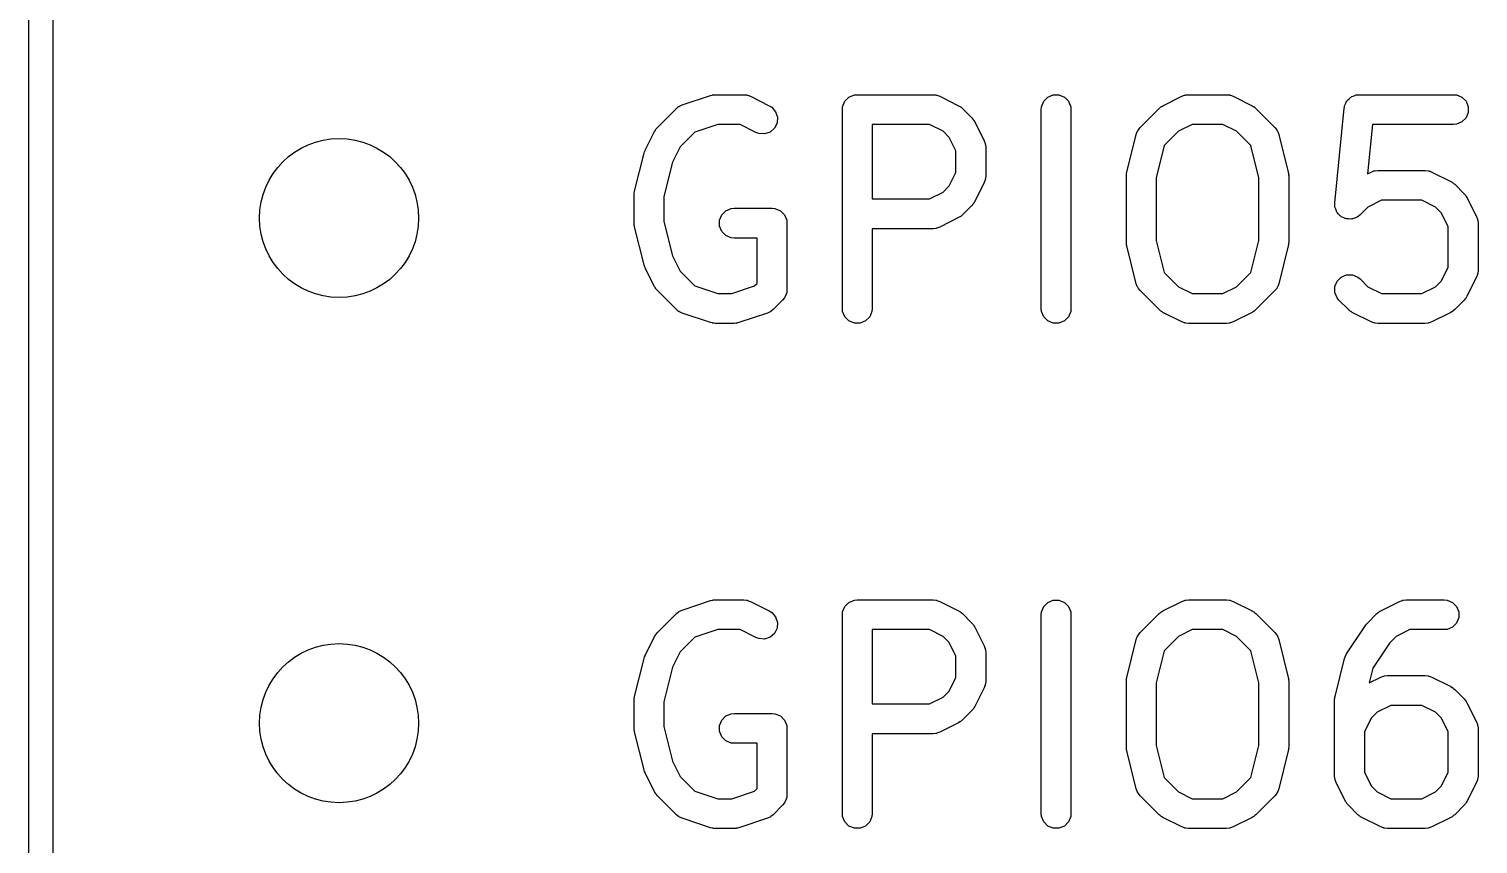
# Model space of a CAD drawing. Extents: x 19.8 to 98.9, y -129.1 to -67.1.
# Drawn here: x 55.28 to 62.57, y -87.47 to -83.37 of the extents above; entities that cross this region are included whole.
import ezdxf

# ---------------------------------------------------------------- set-up
doc = ezdxf.new("R2010")
doc.units = 0
doc.layers.add('BLACK', color=7, linetype='CONTINUOUS')

msp = doc.modelspace()

# ---------------------------------------------------------------- linework, layer by layer
at = {"layer": 'BLACK', "linetype": 'CONTINUOUS'}
for p, q in [((55.28, -129.024), (55.28, -72.636)), ((55.4, -72.696), (55.4, -128.964)), ((58.552493, -83.757281), (58.565919, -83.751287)), ((58.565919, -83.751287), (58.708775, -83.703668)), ((58.708775, -83.703668), (58.71603, -83.702018)), ((58.71603, -83.702018), (58.717861, -83.70126)), ((58.717861, -83.70126), (58.720514, -83.700998)), ((58.720514, -83.700998), (58.723112, -83.700408)), ((58.723112, -83.700408), (58.725086, -83.700548)), ((58.725086, -83.700548), (58.732493, -83.699819)), ((58.732493, -83.699819), (58.87535, -83.699819)), ((58.87535, -83.699819), (58.889982, -83.70126)), ((58.889982, -83.70126), (58.892471, -83.702291)), ((58.892471, -83.702291), (58.895159, -83.702482)), ((58.895159, -83.702482), (58.908891, -83.707737)), ((58.908891, -83.707737), (59.004129, -83.755356)), ((59.37322, -83.760187), (59.384419, -83.733151)), ((59.384419, -83.733151), (59.405111, -83.712459)), ((59.405111, -83.712459), (59.432147, -83.70126)), ((59.432147, -83.70126), (59.446779, -83.699819)), ((59.446779, -83.699819), (59.827731, -83.699819)), ((59.827731, -83.699819), (59.842363, -83.70126)), ((59.842363, -83.70126), (59.844852, -83.702291)), ((59.844852, -83.702291), (59.84754, -83.702482)), ((59.84754, -83.702482), (59.861272, -83.707737)), ((59.861272, -83.707737), (59.95651, -83.755356)), ((60.37322, -83.760187), (60.384419, -83.733151)), ((60.384419, -83.733151), (60.405111, -83.712459)), ((60.405111, -83.712459), (60.432147, -83.70126)), ((60.432147, -83.70126), (60.461411, -83.70126)), ((60.461411, -83.70126), (60.488447, -83.712459)), ((60.488447, -83.712459), (60.509139, -83.733151)), ((60.509139, -83.733151), (60.520338, -83.760187)), ((60.984666, -83.755356), (61.079904, -83.707737)), ((61.079904, -83.707737), (61.093635, -83.702482)), ((61.093635, -83.702482), (61.096324, -83.70229)), ((61.096324, -83.70229), (61.098813, -83.70126)), ((61.098813, -83.70126), (61.113445, -83.699819)), ((61.113445, -83.699819), (61.303921, -83.699819)), ((61.303921, -83.699819), (61.318553, -83.70126)), ((61.318553, -83.70126), (61.321042, -83.702291)), ((61.321042, -83.702291), (61.32373, -83.702482)), ((61.32373, -83.702482), (61.337462, -83.707737)), ((61.337462, -83.707737), (61.4327, -83.755356)), ((61.897742, -83.758464), (61.89885, -83.75294)), ((61.89885, -83.75294), (61.904032, -83.74328)), ((61.904032, -83.74328), (61.908228, -83.733151)), ((61.908228, -83.733151), (61.910899, -83.730479)), ((61.910899, -83.730479), (61.912684, -83.727153)), ((61.912684, -83.727153), (61.921166, -83.720212)), ((61.921166, -83.720212), (61.92892, -83.712459)), ((61.92892, -83.712459), (61.932408, -83.711013)), ((61.932408, -83.711013), (61.935332, -83.708622)), ((61.935332, -83.708622), (61.945829, -83.705454)), ((61.945829, -83.705454), (61.955956, -83.70126)), ((61.955956, -83.70126), (61.961561, -83.700707)), ((61.961561, -83.700707), (61.963348, -83.700169)), ((61.963348, -83.700169), (61.965176, -83.700351)), ((61.965176, -83.700351), (61.970588, -83.699819)), ((61.970588, -83.699819), (62.446778, -83.699819)), ((62.446778, -83.699819), (62.46141, -83.70126)), ((62.46141, -83.70126), (62.488446, -83.712459)), ((62.488446, -83.712459), (62.509138, -83.733151)), ((62.509138, -83.733151), (62.520337, -83.760187)), ((58.441365, -83.864643), (58.536603, -83.769405)), ((58.536603, -83.769405), (58.547968, -83.760077)), ((58.547968, -83.760077), (58.550458, -83.759045)), ((58.550458, -83.759045), (58.552493, -83.757281)), ((59.004129, -83.755356), (59.016572, -83.763188)), ((59.016572, -83.763188), (59.035745, -83.785296)), ((59.035745, -83.785296), (59.044999, -83.813057)), ((59.044999, -83.813057), (59.042925, -83.842247)), ((59.371779, -83.774819), (59.37322, -83.760187)), ((59.371779, -84.774819), (59.371779, -83.774819)), ((59.95651, -83.755356), (59.962809, -83.75932)), ((59.962809, -83.75932), (59.964637, -83.760078)), ((59.964637, -83.760078), (59.966693, -83.761766)), ((59.966693, -83.761766), (59.968953, -83.763188)), ((59.968953, -83.763188), (59.970252, -83.764686)), ((59.970252, -83.764686), (59.976002, -83.769405)), ((59.976002, -83.769405), (60.023621, -83.817024)), ((60.023621, -83.817024), (60.028339, -83.822773)), ((60.028339, -83.822773), (60.029838, -83.824073)), ((60.029838, -83.824073), (60.031259, -83.826332)), ((60.031259, -83.826332), (60.032948, -83.828389)), ((60.371779, -83.774819), (60.37322, -83.760187)), ((60.371779, -84.774819), (60.371779, -83.774819)), ((60.520338, -83.760187), (60.521779, -83.774819)), ((60.521779, -83.774819), (60.521779, -84.774819)), ((60.869936, -83.864643), (60.965174, -83.769405)), ((60.965174, -83.769405), (60.970924, -83.764684)), ((60.970924, -83.764684), (60.972223, -83.763188)), ((60.972223, -83.763188), (60.974477, -83.761768)), ((60.974477, -83.761768), (60.976539, -83.760077)), ((60.976539, -83.760077), (60.978371, -83.759318)), ((60.978371, -83.759318), (60.984666, -83.755356)), ((61.4327, -83.755356), (61.438999, -83.75932)), ((61.438999, -83.75932), (61.440827, -83.760078)), ((61.440827, -83.760078), (61.442883, -83.761766)), ((61.442883, -83.761766), (61.445143, -83.763188)), ((61.445143, -83.763188), (61.446442, -83.764686)), ((61.446442, -83.764686), (61.452192, -83.769405)), ((61.452192, -83.769405), (61.54743, -83.864643)), ((61.848341, -84.243546), (61.89596, -83.767356)), ((61.89596, -83.767356), (61.897029, -83.762023)), ((61.897029, -83.760187), (61.897742, -83.758464)), ((61.897029, -83.762023), (61.897029, -83.760187)), ((62.509138, -83.816487), (62.488446, -83.837179)), ((62.520337, -83.789451), (62.509138, -83.816487)), ((62.520337, -83.760187), (62.520337, -83.789451)), ((58.379697, -83.979373), (58.427316, -83.884135)), ((58.427316, -83.884135), (58.43128, -83.877835)), ((58.43128, -83.877835), (58.432038, -83.876008)), ((58.432038, -83.876008), (58.433726, -83.873951)), ((58.433726, -83.873951), (58.435148, -83.871692)), ((58.435148, -83.871692), (58.436646, -83.870392)), ((58.436646, -83.870392), (58.441365, -83.864643)), ((58.63015, -83.88799), (58.556037, -83.962103)), ((58.744663, -83.849819), (58.63015, -83.88799)), ((58.857645, -83.849819), (58.744663, -83.849819)), ((58.937047, -83.88952), (58.857645, -83.849819)), ((58.950778, -83.894775), (58.937047, -83.88952)), ((58.979968, -83.896849), (58.950778, -83.894775)), ((59.00773, -83.887595), (58.979968, -83.896849)), ((59.029837, -83.868422), (59.00773, -83.887595)), ((59.042925, -83.842247), (59.029837, -83.868422)), ((59.810026, -83.849819), (59.521779, -83.849819)), ((59.521779, -83.849819), (59.521779, -84.223628)), ((59.878542, -83.884077), (59.810026, -83.849819)), ((59.908949, -83.914484), (59.878542, -83.884077)), ((60.032948, -83.828389), (60.033705, -83.830216)), ((60.033705, -83.830216), (60.03767, -83.836516)), ((60.03767, -83.836516), (60.085289, -83.931754)), ((60.802589, -84.089962), (60.850208, -83.899486)), ((60.850208, -83.899486), (60.855155, -83.88564)), ((60.855155, -83.88564), (60.858475, -83.881158)), ((60.858475, -83.881158), (60.860609, -83.876008)), ((60.860609, -83.876008), (60.869936, -83.864643)), ((61.062634, -83.884077), (60.990691, -83.956019)), ((61.13115, -83.849819), (61.062634, -83.884077)), ((61.286216, -83.849819), (61.13115, -83.849819)), ((61.354732, -83.884077), (61.286216, -83.849819)), ((61.426674, -83.956019), (61.354732, -83.884077)), ((61.54743, -83.864643), (61.556758, -83.876008)), ((61.556758, -83.876008), (61.558892, -83.881161)), ((61.558892, -83.881161), (61.562211, -83.88564)), ((61.562211, -83.88564), (61.567158, -83.899486)), ((61.567158, -83.899486), (61.614777, -84.089962)), ((62.038462, -83.849819), (62.013643, -84.098009)), ((62.446778, -83.849819), (62.038462, -83.849819)), ((62.46141, -83.848378), (62.446778, -83.849819)), ((62.488446, -83.837179), (62.46141, -83.848378)), ((58.556037, -83.962103), (58.517543, -84.03909)), ((59.943207, -83.983), (59.908949, -83.914484)), ((60.085289, -83.931754), (60.090544, -83.945485)), ((60.090544, -83.945485), (60.090735, -83.948174)), ((60.090735, -83.948174), (60.091766, -83.950663)), ((60.091766, -83.950663), (60.093207, -83.965295)), ((60.093207, -83.965295), (60.093207, -84.108152)), ((60.990691, -83.956019), (60.95035, -84.117386)), ((61.467016, -84.117386), (61.426674, -83.956019)), ((58.326399, -84.1852), (58.374018, -83.994724)), ((58.374018, -83.994724), (58.374403, -83.993644)), ((58.374403, -83.993644), (58.374442, -83.993105)), ((58.374442, -83.993105), (58.376769, -83.987023)), ((58.376769, -83.987023), (58.378965, -83.980878)), ((58.378965, -83.980878), (58.379287, -83.980442)), ((58.379287, -83.980442), (58.379697, -83.979373)), ((58.517543, -84.03909), (58.47416, -84.212624)), ((59.943207, -84.090447), (59.943207, -83.983)), ((59.908949, -84.158963), (59.943207, -84.090447)), ((60.093207, -84.108152), (60.091766, -84.122784)), ((60.80035, -84.108152), (60.800601, -84.105598)), ((60.80035, -84.441485), (60.80035, -84.108152)), ((60.800439, -84.104506), (60.801248, -84.099032)), ((60.800601, -84.105598), (60.800439, -84.104506)), ((60.801248, -84.099032), (60.801791, -84.09352)), ((60.801791, -84.09352), (60.802213, -84.092498)), ((60.802213, -84.092498), (60.802589, -84.089962)), ((60.95035, -84.117386), (60.95035, -84.432251)), ((61.467016, -84.432251), (61.467016, -84.117386)), ((61.614777, -84.089962), (61.615152, -84.092498)), ((61.615152, -84.092498), (61.615575, -84.09352)), ((61.615575, -84.09352), (61.616117, -84.099032)), ((61.616117, -84.099032), (61.616927, -84.104506)), ((61.616927, -84.104506), (61.616764, -84.105598)), ((61.616764, -84.105598), (61.617016, -84.108152)), ((61.617016, -84.108152), (61.617016, -84.441485)), ((62.013643, -84.098009), (62.032285, -84.088689)), ((62.032285, -84.088689), (62.046016, -84.083434)), ((62.046016, -84.083434), (62.048705, -84.083242)), ((62.048705, -84.083242), (62.051194, -84.082212)), ((62.051194, -84.082212), (62.065826, -84.080771)), ((62.065826, -84.080771), (62.303921, -84.080771)), ((62.303921, -84.080771), (62.318553, -84.082212)), ((62.318553, -84.082212), (62.321042, -84.083243)), ((62.321042, -84.083243), (62.32373, -84.083434)), ((62.32373, -84.083434), (62.337462, -84.088689)), ((62.337462, -84.088689), (62.4327, -84.136308)), ((58.325058, -84.19427), (58.325601, -84.188758)), ((58.325601, -84.188758), (58.326023, -84.187736)), ((58.326023, -84.187736), (58.326399, -84.1852)), ((59.810026, -84.223628), (59.878542, -84.18937)), ((59.878542, -84.18937), (59.908949, -84.158963)), ((60.085289, -84.141693), (60.03767, -84.236931)), ((60.090544, -84.127962), (60.085289, -84.141693)), ((60.090735, -84.125272), (60.090544, -84.127962)), ((60.091766, -84.122784), (60.090735, -84.125272)), ((62.4327, -84.136308), (62.438999, -84.140272)), ((62.438999, -84.140272), (62.440827, -84.14103)), ((62.440827, -84.14103), (62.442883, -84.142718)), ((62.442883, -84.142718), (62.445143, -84.14414)), ((62.445143, -84.14414), (62.446442, -84.145638)), ((62.446442, -84.145638), (62.452192, -84.150357)), ((62.452192, -84.150357), (62.499811, -84.197976)), ((58.32416, -84.20339), (58.324411, -84.200836)), ((58.32416, -84.346247), (58.32416, -84.20339)), ((58.324249, -84.199744), (58.325058, -84.19427)), ((58.324411, -84.200836), (58.324249, -84.199744)), ((58.47416, -84.212624), (58.47416, -84.337013)), ((59.521779, -84.223628), (59.810026, -84.223628)), ((60.023621, -84.256423), (59.976002, -84.304042)), ((60.028339, -84.250673), (60.023621, -84.256423)), ((60.029838, -84.249374), (60.028339, -84.250673)), ((60.031259, -84.247114), (60.029838, -84.249374)), ((60.032948, -84.245058), (60.031259, -84.247114)), ((60.033705, -84.24323), (60.032948, -84.245058)), ((60.03767, -84.236931), (60.033705, -84.24323)), ((61.848319, -84.258249), (61.848341, -84.243546)), ((61.84941, -84.261864), (61.848319, -84.258249)), ((61.84941, -84.26564), (61.84941, -84.261864)), ((62.015015, -84.265029), (61.976002, -84.304042)), ((62.083531, -84.230771), (62.015015, -84.265029)), ((62.286216, -84.230771), (62.083531, -84.230771)), ((62.354732, -84.265029), (62.286216, -84.230771)), ((62.385139, -84.295436), (62.354732, -84.265029)), ((62.499811, -84.197976), (62.504529, -84.203725)), ((62.504529, -84.203725), (62.506028, -84.205025)), ((62.506028, -84.205025), (62.507449, -84.207284)), ((62.507449, -84.207284), (62.509138, -84.209341)), ((62.509138, -84.209341), (62.509895, -84.211168)), ((62.509895, -84.211168), (62.51386, -84.217468)), ((62.51386, -84.217468), (62.561479, -84.312706)), ((58.47416, -84.337013), (58.517543, -84.510547)), ((58.754172, -84.331615), (58.765371, -84.304579)), ((58.754172, -84.360879), (58.754172, -84.331615)), ((58.765371, -84.304579), (58.786063, -84.283887)), ((58.786063, -84.283887), (58.813099, -84.272688)), ((58.813099, -84.272688), (58.827731, -84.271247)), ((58.827731, -84.271247), (59.018207, -84.271247)), ((59.018207, -84.271247), (59.032839, -84.272688)), ((59.032839, -84.272688), (59.059875, -84.283887)), ((59.059875, -84.283887), (59.080567, -84.304579)), ((59.080567, -84.304579), (59.091766, -84.331615)), ((59.091766, -84.331615), (59.093207, -84.346247)), ((59.95651, -84.318091), (59.861272, -84.36571)), ((59.962809, -84.314126), (59.95651, -84.318091)), ((59.964637, -84.313369), (59.962809, -84.314126)), ((59.966693, -84.31168), (59.964637, -84.313369)), ((59.968953, -84.310259), (59.966693, -84.31168)), ((59.970252, -84.30876), (59.968953, -84.310259)), ((59.976002, -84.304042), (59.970252, -84.30876)), ((61.853604, -84.275765), (61.84941, -84.26564)), ((61.856772, -84.286265), (61.853604, -84.275765)), ((61.859163, -84.289188), (61.856772, -84.286265)), ((61.860609, -84.292677), (61.859163, -84.289188)), ((61.868362, -84.30043), (61.860609, -84.292677)), ((61.875303, -84.308913), (61.868362, -84.30043)), ((61.878629, -84.310697), (61.875303, -84.308913)), ((61.881301, -84.313369), (61.878629, -84.310697)), ((61.891428, -84.317564), (61.881301, -84.313369)), ((61.90109, -84.322747), (61.891428, -84.317564)), ((61.904849, -84.323122), (61.90109, -84.322747)), ((61.908338, -84.324568), (61.904849, -84.323122)), ((61.919299, -84.324568), (61.908338, -84.324568)), ((61.930209, -84.325659), (61.919299, -84.324568)), ((61.933825, -84.324568), (61.930209, -84.325659)), ((61.9376, -84.324568), (61.933825, -84.324568)), ((61.947725, -84.320373), (61.9376, -84.324568)), ((61.958225, -84.317206), (61.947725, -84.320373)), ((61.961148, -84.314814), (61.958225, -84.317206)), ((61.964637, -84.313369), (61.961148, -84.314814)), ((61.976002, -84.304042), (61.964637, -84.313369)), ((62.419397, -84.363952), (62.385139, -84.295436)), ((62.561479, -84.312706), (62.566734, -84.326437)), ((62.566734, -84.326437), (62.566925, -84.329126)), ((62.566925, -84.329126), (62.567956, -84.331615)), ((62.567956, -84.331615), (62.569397, -84.346247)), ((58.324411, -84.3488), (58.32416, -84.346247)), ((58.324249, -84.349893), (58.324411, -84.3488)), ((58.325058, -84.355366), (58.324249, -84.349893)), ((58.325601, -84.360879), (58.325058, -84.355366)), ((58.326023, -84.3619), (58.325601, -84.360879)), ((58.326399, -84.364437), (58.326023, -84.3619)), ((58.374018, -84.554913), (58.326399, -84.364437)), ((58.765371, -84.387915), (58.754172, -84.360879)), ((58.786063, -84.408607), (58.765371, -84.387915)), ((58.813099, -84.419806), (58.786063, -84.408607)), ((59.093207, -84.346247), (59.093207, -84.67958)), ((59.827731, -84.373628), (59.521779, -84.373628)), ((59.521779, -84.373628), (59.521779, -84.774819)), ((59.842363, -84.372187), (59.827731, -84.373628)), ((59.844852, -84.371155), (59.842363, -84.372187)), ((59.84754, -84.370965), (59.844852, -84.371155)), ((59.861272, -84.36571), (59.84754, -84.370965)), ((62.419397, -84.566637), (62.419397, -84.363952)), ((62.569397, -84.346247), (62.569397, -84.584342)), ((58.827731, -84.421247), (58.813099, -84.419806)), ((58.943207, -84.421247), (58.827731, -84.421247)), ((58.943207, -84.648514), (58.943207, -84.421247)), ((60.800601, -84.444038), (60.80035, -84.441485)), ((60.800439, -84.445131), (60.800601, -84.444038)), ((60.801248, -84.450604), (60.800439, -84.445131)), ((60.801791, -84.456117), (60.801248, -84.450604)), ((60.802213, -84.457138), (60.801791, -84.456117)), ((60.802589, -84.459675), (60.802213, -84.457138)), ((60.850208, -84.650151), (60.802589, -84.459675)), ((60.95035, -84.432251), (60.990691, -84.593617)), ((61.426674, -84.593617), (61.467016, -84.432251)), ((61.614777, -84.459675), (61.567158, -84.650151)), ((61.615152, -84.457138), (61.614777, -84.459675)), ((61.615575, -84.456117), (61.615152, -84.457138)), ((61.616117, -84.450604), (61.615575, -84.456117)), ((61.616927, -84.445131), (61.616117, -84.450604)), ((61.617016, -84.441485), (61.616764, -84.444038)), ((61.616764, -84.444038), (61.616927, -84.445131)), ((58.374403, -84.555992), (58.374018, -84.554913)), ((58.374442, -84.556532), (58.374403, -84.555992)), ((58.376769, -84.562613), (58.374442, -84.556532)), ((58.517543, -84.510547), (58.556037, -84.587534)), ((58.378965, -84.568759), (58.376769, -84.562613)), ((58.379287, -84.569194), (58.378965, -84.568759)), ((58.379697, -84.570264), (58.379287, -84.569194)), ((58.427316, -84.665502), (58.379697, -84.570264)), ((58.556037, -84.587534), (58.63015, -84.661648)), ((60.990691, -84.593617), (61.062634, -84.665561)), ((61.354731, -84.665561), (61.426674, -84.593617)), ((61.860609, -84.637912), (61.881302, -84.617219)), ((61.881302, -84.617219), (61.908338, -84.606021)), ((61.908338, -84.606021), (61.937601, -84.606021)), ((61.937601, -84.606021), (61.964637, -84.61722)), ((61.964637, -84.61722), (61.976003, -84.626548)), ((61.976003, -84.626548), (62.015015, -84.665561)), ((62.385138, -84.635153), (62.419397, -84.566637)), ((62.561479, -84.617883), (62.51386, -84.713121)), ((62.566734, -84.604152), (62.561479, -84.617883)), ((62.566925, -84.601462), (62.566734, -84.604152)), ((62.567956, -84.598974), (62.566925, -84.601462)), ((62.569397, -84.584342), (62.567956, -84.598974)), ((58.431279, -84.671798), (58.427316, -84.665502)), ((58.432037, -84.673628), (58.431279, -84.671798)), ((58.433726, -84.675686), (58.432037, -84.673628)), ((58.435148, -84.677945), (58.433726, -84.675686)), ((58.436646, -84.679244), (58.435148, -84.677945)), ((58.441365, -84.684994), (58.436646, -84.679244)), ((58.536603, -84.780233), (58.441365, -84.684994)), ((58.63015, -84.661648), (58.744663, -84.699819)), ((58.744663, -84.699819), (58.815561, -84.699819)), ((58.815561, -84.699819), (58.930074, -84.661647)), ((58.930074, -84.661647), (58.943207, -84.648514)), ((59.088306, -84.702565), (59.080568, -84.721247)), ((59.091766, -84.694212), (59.088306, -84.702565)), ((59.093207, -84.67958), (59.091766, -84.694212)), ((60.855155, -84.663997), (60.850208, -84.650151)), ((60.858474, -84.668476), (60.855155, -84.663997)), ((60.860608, -84.673628), (60.858474, -84.668476)), ((60.869936, -84.684994), (60.860608, -84.673628)), ((60.965174, -84.780233), (60.869936, -84.684994)), ((61.062634, -84.665561), (61.13115, -84.699819)), ((61.13115, -84.699819), (61.286216, -84.699819)), ((61.286216, -84.699819), (61.354731, -84.665561)), ((61.547431, -84.684993), (61.452192, -84.780233)), ((61.556758, -84.673628), (61.547431, -84.684993)), ((61.558891, -84.668476), (61.556758, -84.673628)), ((61.562211, -84.663997), (61.558891, -84.668476)), ((61.567158, -84.650151), (61.562211, -84.663997)), ((61.84941, -84.664948), (61.860609, -84.637912)), ((61.84941, -84.694211), (61.84941, -84.664948)), ((61.860608, -84.721247), (61.84941, -84.694211)), ((62.015015, -84.665561), (62.083531, -84.699819)), ((62.083531, -84.699819), (62.286216, -84.699819)), ((62.286216, -84.699819), (62.354731, -84.665561)), ((62.354731, -84.665561), (62.385138, -84.635153)), ((59.07124, -84.732613), (59.023622, -84.780232)), ((59.080568, -84.721247), (59.07124, -84.732613)), ((59.37322, -84.789451), (59.371779, -84.774819)), ((59.521779, -84.774819), (59.520338, -84.789451)), ((60.37322, -84.789451), (60.371779, -84.774819)), ((60.521779, -84.774819), (60.520338, -84.789451)), ((61.869935, -84.732612), (61.860608, -84.721247)), ((61.917554, -84.780232), (61.869935, -84.732612)), ((62.499811, -84.732613), (62.452193, -84.780232)), ((62.504529, -84.726863), (62.499811, -84.732613)), ((62.506028, -84.725564), (62.504529, -84.726863)), ((62.507449, -84.723305), (62.506028, -84.725564)), ((62.509139, -84.721247), (62.507449, -84.723305)), ((62.509896, -84.719417), (62.509139, -84.721247)), ((62.51386, -84.713121), (62.509896, -84.719417)), ((58.547968, -84.789561), (58.536603, -84.780233)), ((58.550458, -84.790592), (58.547968, -84.789561)), ((58.552493, -84.792357), (58.550458, -84.790592)), ((58.565919, -84.798351), (58.552493, -84.792357)), ((58.708775, -84.84597), (58.565919, -84.798351)), ((58.71603, -84.847619), (58.708775, -84.84597)), ((58.717861, -84.848378), (58.71603, -84.847619)), ((58.720514, -84.848639), (58.717861, -84.848378)), ((58.842363, -84.848378), (58.839708, -84.848639)), ((58.844194, -84.847619), (58.842363, -84.848378)), ((58.851448, -84.84597), (58.844194, -84.847619)), ((58.994305, -84.798351), (58.851448, -84.84597)), ((59.00773, -84.792357), (58.994305, -84.798351)), ((59.009765, -84.790591), (59.00773, -84.792357)), ((59.012256, -84.78956), (59.009765, -84.790591)), ((59.023622, -84.780232), (59.012256, -84.78956)), ((59.384419, -84.816487), (59.37322, -84.789451)), ((59.405111, -84.837179), (59.384419, -84.816487)), ((59.432147, -84.848378), (59.405111, -84.837179)), ((59.461411, -84.848378), (59.432147, -84.848378)), ((59.488447, -84.837179), (59.461411, -84.848378)), ((59.509139, -84.816487), (59.488447, -84.837179)), ((59.520338, -84.789451), (59.509139, -84.816487)), ((60.384419, -84.816487), (60.37322, -84.789451)), ((60.405111, -84.837179), (60.384419, -84.816487)), ((60.432147, -84.848378), (60.405111, -84.837179)), ((60.461411, -84.848378), (60.432147, -84.848378)), ((60.488447, -84.837179), (60.461411, -84.848378)), ((60.509139, -84.816487), (60.488447, -84.837179)), ((60.520338, -84.789451), (60.509139, -84.816487)), ((60.970924, -84.784953), (60.965174, -84.780233)), ((60.972223, -84.78645), (60.970924, -84.784953)), ((60.974477, -84.787869), (60.972223, -84.78645)), ((60.976539, -84.789561), (60.974477, -84.787869)), ((60.978371, -84.790319), (60.976539, -84.789561)), ((60.984666, -84.794282), (60.978371, -84.790319)), ((61.079904, -84.841901), (60.984666, -84.794282)), ((61.093635, -84.847156), (61.079904, -84.841901)), ((61.096324, -84.847347), (61.093635, -84.847156)), ((61.098813, -84.848378), (61.096324, -84.847347)), ((61.113445, -84.849819), (61.098813, -84.848378)), ((61.318553, -84.848378), (61.303921, -84.849819)), ((61.321042, -84.847346), (61.318553, -84.848378)), ((61.32373, -84.847156), (61.321042, -84.847346)), ((61.337462, -84.841901), (61.32373, -84.847156)), ((61.4327, -84.794282), (61.337462, -84.841901)), ((61.438999, -84.790317), (61.4327, -84.794282)), ((61.440827, -84.78956), (61.438999, -84.790317)), ((61.442883, -84.787871), (61.440827, -84.78956)), ((61.445143, -84.78645), (61.442883, -84.787871)), ((61.446442, -84.784951), (61.445143, -84.78645)), ((61.452192, -84.780233), (61.446442, -84.784951)), ((61.923303, -84.78495), (61.917554, -84.780232)), ((61.924604, -84.78645), (61.923303, -84.78495)), ((61.926863, -84.787872), (61.924604, -84.78645)), ((61.92892, -84.78956), (61.926863, -84.787872)), ((61.930747, -84.790317), (61.92892, -84.78956)), ((61.937047, -84.794282), (61.930747, -84.790317)), ((62.032285, -84.841901), (61.937047, -84.794282)), ((62.046016, -84.847156), (62.032285, -84.841901)), ((62.048705, -84.847347), (62.046016, -84.847156)), ((62.051194, -84.848378), (62.048705, -84.847347)), ((62.065826, -84.849819), (62.051194, -84.848378)), ((62.318553, -84.848378), (62.303921, -84.849819)), ((62.321042, -84.847346), (62.318553, -84.848378)), ((62.32373, -84.847156), (62.321042, -84.847346)), ((62.337462, -84.841901), (62.32373, -84.847156)), ((62.4327, -84.794282), (62.337462, -84.841901)), ((62.438999, -84.790317), (62.4327, -84.794282)), ((62.440827, -84.78956), (62.438999, -84.790317)), ((62.442883, -84.787872), (62.440827, -84.78956)), ((62.445143, -84.78645), (62.442883, -84.787872)), ((62.446443, -84.78495), (62.445143, -84.78645)), ((62.452193, -84.780232), (62.446443, -84.78495)), ((58.723112, -84.84923), (58.720514, -84.848639)), ((58.725086, -84.849089), (58.723112, -84.84923)), ((58.732493, -84.849819), (58.725086, -84.849089)), ((58.827731, -84.849819), (58.732493, -84.849819)), ((58.835136, -84.849089), (58.827731, -84.849819)), ((58.837111, -84.84923), (58.835136, -84.849089)), ((58.839708, -84.848639), (58.837111, -84.84923)), ((61.303921, -84.849819), (61.113445, -84.849819)), ((62.303921, -84.849819), (62.065826, -84.849819)), ((58.536603, -86.309405), (58.547968, -86.300077)), ((58.547968, -86.300077), (58.550458, -86.299045)), ((58.550458, -86.299045), (58.552493, -86.297281)), ((58.552493, -86.297281), (58.565919, -86.291287)), ((58.565919, -86.291287), (58.708775, -86.243668)), ((58.708775, -86.243668), (58.71603, -86.242018)), ((58.71603, -86.242018), (58.717861, -86.24126)), ((58.717861, -86.24126), (58.720514, -86.240998)), ((58.720514, -86.240998), (58.723112, -86.240408)), ((58.723112, -86.240408), (58.725086, -86.240548)), ((58.725086, -86.240548), (58.732493, -86.239819)), ((58.732493, -86.239819), (58.87535, -86.239819)), ((58.87535, -86.239819), (58.889982, -86.24126)), ((58.889982, -86.24126), (58.892471, -86.242291)), ((58.892471, -86.242291), (58.895159, -86.242482)), ((58.895159, -86.242482), (58.908891, -86.247737)), ((58.908891, -86.247737), (59.004129, -86.295356)), ((59.004129, -86.295356), (59.016572, -86.303188)), ((59.016572, -86.303188), (59.035745, -86.325296)), ((59.371779, -86.314819), (59.37322, -86.300187)), ((59.37322, -86.300187), (59.384419, -86.273151)), ((59.384419, -86.273151), (59.405111, -86.252459)), ((59.405111, -86.252459), (59.432147, -86.24126)), ((59.432147, -86.24126), (59.446779, -86.239819)), ((59.446779, -86.239819), (59.827731, -86.239819)), ((59.827731, -86.239819), (59.842363, -86.24126)), ((59.842363, -86.24126), (59.844852, -86.242291)), ((59.844852, -86.242291), (59.84754, -86.242482)), ((59.84754, -86.242482), (59.861272, -86.247737)), ((59.861272, -86.247737), (59.95651, -86.295356)), ((59.95651, -86.295356), (59.962809, -86.29932)), ((59.962809, -86.29932), (59.964637, -86.300078)), ((59.964637, -86.300078), (59.966693, -86.301766)), ((59.966693, -86.301766), (59.968953, -86.303188)), ((59.968953, -86.303188), (59.970252, -86.304686)), ((59.970252, -86.304686), (59.976002, -86.309405)), ((60.371779, -86.314819), (60.37322, -86.300187)), ((60.37322, -86.300187), (60.384419, -86.273151)), ((60.384419, -86.273151), (60.405111, -86.252459)), ((60.405111, -86.252459), (60.432147, -86.24126)), ((60.432147, -86.24126), (60.461411, -86.24126)), ((60.461411, -86.24126), (60.488447, -86.252459)), ((60.488447, -86.252459), (60.509139, -86.273151)), ((60.509139, -86.273151), (60.520338, -86.300187)), ((60.520338, -86.300187), (60.521779, -86.314819)), ((60.965174, -86.309405), (60.970924, -86.304684)), ((60.970924, -86.304684), (60.972223, -86.303188)), ((60.972223, -86.303188), (60.974477, -86.301768)), ((60.974477, -86.301768), (60.976539, -86.300077)), ((60.976539, -86.300077), (60.978371, -86.299318)), ((60.978371, -86.299318), (60.984666, -86.295356)), ((60.984666, -86.295356), (61.079904, -86.247737)), ((61.079904, -86.247737), (61.093635, -86.242482)), ((61.093635, -86.242482), (61.096324, -86.24229)), ((61.096324, -86.24229), (61.098813, -86.24126)), ((61.098813, -86.24126), (61.113445, -86.239819)), ((61.113445, -86.239819), (61.303921, -86.239819)), ((61.303921, -86.239819), (61.318553, -86.24126)), ((61.318553, -86.24126), (61.321042, -86.242291)), ((61.321042, -86.242291), (61.32373, -86.242482)), ((61.32373, -86.242482), (61.337462, -86.247737)), ((61.337462, -86.247737), (61.4327, -86.295356)), ((61.4327, -86.295356), (61.438999, -86.29932)), ((61.438999, -86.29932), (61.440827, -86.300078)), ((61.440827, -86.300078), (61.442883, -86.301766)), ((61.442883, -86.301766), (61.445143, -86.303188)), ((61.445143, -86.303188), (61.446442, -86.304686)), ((61.446442, -86.304686), (61.452192, -86.309405)), ((62.060412, -86.309405), (62.066161, -86.304686)), ((62.066161, -86.304686), (62.067461, -86.303188)), ((62.067461, -86.303188), (62.06972, -86.301766)), ((62.06972, -86.301766), (62.071777, -86.300078)), ((62.071777, -86.300078), (62.073604, -86.29932)), ((62.073604, -86.29932), (62.079904, -86.295356)), ((62.079904, -86.295356), (62.175142, -86.247737)), ((62.175142, -86.247737), (62.188873, -86.242482)), ((62.188873, -86.242482), (62.191562, -86.24229)), ((62.191562, -86.24229), (62.194051, -86.24126)), ((62.194051, -86.24126), (62.208683, -86.239819)), ((62.208683, -86.239819), (62.399159, -86.239819)), ((62.399159, -86.239819), (62.413791, -86.24126)), ((62.413791, -86.24126), (62.440827, -86.252459)), ((62.440827, -86.252459), (62.461519, -86.273151)), ((62.461519, -86.273151), (62.472718, -86.300187)), ((62.472718, -86.300187), (62.472718, -86.329451)), ((58.441365, -86.404643), (58.536603, -86.309405)), ((59.035745, -86.325296), (59.044999, -86.353057)), ((59.044999, -86.353057), (59.042925, -86.382247)), ((59.371779, -87.314819), (59.371779, -86.314819)), ((59.976002, -86.309405), (60.023621, -86.357024)), ((60.023621, -86.357024), (60.028339, -86.362773)), ((60.028339, -86.362773), (60.029838, -86.364073)), ((60.029838, -86.364073), (60.031259, -86.366332)), ((60.031259, -86.366332), (60.032948, -86.368389)), ((60.032948, -86.368389), (60.033705, -86.370216)), ((60.033705, -86.370216), (60.03767, -86.376516)), ((60.03767, -86.376516), (60.085289, -86.471754)), ((60.371779, -87.314819), (60.371779, -86.314819)), ((60.521779, -86.314819), (60.521779, -87.314819)), ((60.869936, -86.404643), (60.965174, -86.309405)), ((61.452192, -86.309405), (61.54743, -86.404643)), ((61.908184, -86.511311), (62.003422, -86.368454)), ((62.003422, -86.368454), (62.003456, -86.368411)), ((62.003456, -86.368411), (62.003466, -86.368389)), ((62.003466, -86.368389), (62.007954, -86.36292)), ((62.007954, -86.36292), (62.012738, -86.357079)), ((62.012738, -86.357079), (62.012759, -86.357064)), ((62.012759, -86.357064), (62.012793, -86.357024)), ((62.012793, -86.357024), (62.060412, -86.309405)), ((62.440827, -86.377179), (62.413791, -86.388378)), ((62.461519, -86.356487), (62.440827, -86.377179)), ((62.472718, -86.329451), (62.461519, -86.356487)), ((58.379697, -86.519373), (58.427316, -86.424135)), ((58.427316, -86.424135), (58.43128, -86.417835)), ((58.43128, -86.417835), (58.432038, -86.416008)), ((58.432038, -86.416008), (58.433726, -86.413951)), ((58.433726, -86.413951), (58.435148, -86.411692)), ((58.435148, -86.411692), (58.436646, -86.410392)), ((58.436646, -86.410392), (58.441365, -86.404643)), ((58.63015, -86.42799), (58.556037, -86.502103)), ((58.744663, -86.389819), (58.63015, -86.42799)), ((58.857645, -86.389819), (58.744663, -86.389819)), ((58.937047, -86.42952), (58.857645, -86.389819)), ((58.950778, -86.434775), (58.937047, -86.42952)), ((58.979968, -86.436849), (58.950778, -86.434775)), ((59.00773, -86.427595), (58.979968, -86.436849)), ((59.029837, -86.408422), (59.00773, -86.427595)), ((59.042925, -86.382247), (59.029837, -86.408422)), ((59.810026, -86.389819), (59.521779, -86.389819)), ((59.521779, -86.389819), (59.521779, -86.763628)), ((59.878542, -86.424077), (59.810026, -86.389819)), ((59.908949, -86.454484), (59.878542, -86.424077)), ((60.802589, -86.629962), (60.850208, -86.439486)), ((60.850208, -86.439486), (60.855155, -86.42564)), ((60.855155, -86.42564), (60.858475, -86.421158)), ((60.858475, -86.421158), (60.860609, -86.416008)), ((60.860609, -86.416008), (60.869936, -86.404643)), ((61.062634, -86.424077), (60.990691, -86.496019)), ((61.13115, -86.389819), (61.062634, -86.424077)), ((61.286216, -86.389819), (61.13115, -86.389819)), ((61.354732, -86.424077), (61.286216, -86.389819)), ((61.426674, -86.496019), (61.354732, -86.424077)), ((61.54743, -86.404643), (61.556758, -86.416008)), ((61.556758, -86.416008), (61.558892, -86.421161)), ((61.558892, -86.421161), (61.562211, -86.42564)), ((61.562211, -86.42564), (61.567158, -86.439486)), ((61.567158, -86.439486), (61.614777, -86.629962)), ((62.157872, -86.424077), (62.12411, -86.457838)), ((62.226388, -86.389819), (62.157872, -86.424077)), ((62.399159, -86.389819), (62.226388, -86.389819)), ((62.413791, -86.388378), (62.399159, -86.389819)), ((58.376769, -86.527023), (58.378965, -86.520878)), ((58.378965, -86.520878), (58.379287, -86.520442)), ((58.379287, -86.520442), (58.379697, -86.519373)), ((58.556037, -86.502103), (58.517543, -86.57909)), ((59.943207, -86.523), (59.908949, -86.454484)), ((59.943207, -86.630447), (59.943207, -86.523)), ((60.085289, -86.471754), (60.090544, -86.485485)), ((60.090544, -86.485485), (60.090735, -86.488174)), ((60.090735, -86.488174), (60.091766, -86.490663)), ((60.091766, -86.490663), (60.093207, -86.505295)), ((60.093207, -86.505295), (60.093207, -86.648152)), ((60.990691, -86.496019), (60.95035, -86.657386)), ((61.467016, -86.657386), (61.426674, -86.496019)), ((61.900907, -86.526101), (61.901267, -86.524285)), ((61.901267, -86.524285), (61.902145, -86.522637)), ((61.902145, -86.522637), (61.902774, -86.520878)), ((61.902774, -86.520878), (61.903877, -86.519389)), ((61.903877, -86.519389), (61.908184, -86.511311)), ((62.12411, -86.457838), (62.040198, -86.583707)), ((58.326399, -86.7252), (58.374018, -86.534724)), ((58.374018, -86.534724), (58.374403, -86.533644)), ((58.374403, -86.533644), (58.374442, -86.533105)), ((58.374442, -86.533105), (58.376769, -86.527023)), ((58.517543, -86.57909), (58.47416, -86.752624)), ((61.850208, -86.7252), (61.897827, -86.534724)), ((61.897827, -86.534724), (61.900907, -86.526101)), ((62.040198, -86.583707), (62.021674, -86.657804)), ((59.908949, -86.698963), (59.943207, -86.630447)), ((60.090544, -86.667962), (60.085289, -86.681693)), ((60.090735, -86.665272), (60.090544, -86.667962)), ((60.091766, -86.662784), (60.090735, -86.665272)), ((60.093207, -86.648152), (60.091766, -86.662784)), ((60.80035, -86.648152), (60.800601, -86.645598)), ((60.80035, -86.981485), (60.80035, -86.648152)), ((60.800439, -86.644506), (60.801248, -86.639032)), ((60.800601, -86.645598), (60.800439, -86.644506)), ((60.801248, -86.639032), (60.801791, -86.63352)), ((60.801791, -86.63352), (60.802213, -86.632498)), ((60.802213, -86.632498), (60.802589, -86.629962)), ((60.95035, -86.657386), (60.95035, -86.972251)), ((61.467016, -86.972251), (61.467016, -86.657386)), ((61.614777, -86.629962), (61.615152, -86.632498)), ((61.615152, -86.632498), (61.615575, -86.63352)), ((61.615575, -86.63352), (61.616117, -86.639032)), ((61.616117, -86.639032), (61.616927, -86.644506)), ((61.616927, -86.644506), (61.616764, -86.645598)), ((61.616764, -86.645598), (61.617016, -86.648152)), ((61.617016, -86.648152), (61.617016, -86.981485)), ((62.021674, -86.657804), (62.079904, -86.628689)), ((62.079904, -86.628689), (62.093635, -86.623434)), ((62.093635, -86.623434), (62.096324, -86.623242)), ((62.096324, -86.623242), (62.098813, -86.622212)), ((62.098813, -86.622212), (62.113445, -86.620771)), ((62.113445, -86.620771), (62.303921, -86.620771)), ((62.303921, -86.620771), (62.318553, -86.622212)), ((62.318553, -86.622212), (62.321042, -86.623243)), ((62.321042, -86.623243), (62.32373, -86.623434)), ((62.32373, -86.623434), (62.337462, -86.628689)), ((62.337462, -86.628689), (62.4327, -86.676308)), ((58.32416, -86.74339), (58.324411, -86.740836)), ((58.32416, -86.886247), (58.32416, -86.74339)), ((58.324249, -86.739744), (58.325058, -86.73427)), ((58.324411, -86.740836), (58.324249, -86.739744)), ((58.325058, -86.73427), (58.325601, -86.728758)), ((58.325601, -86.728758), (58.326023, -86.727736)), ((58.326023, -86.727736), (58.326399, -86.7252)), ((59.810026, -86.763628), (59.878542, -86.72937)), ((59.878542, -86.72937), (59.908949, -86.698963)), ((60.085289, -86.681693), (60.03767, -86.776931)), ((61.847969, -86.74339), (61.84822, -86.740836)), ((61.847969, -87.124342), (61.847969, -86.74339)), ((61.848058, -86.739744), (61.848867, -86.73427)), ((61.84822, -86.740836), (61.848058, -86.739744)), ((61.848867, -86.73427), (61.84941, -86.728758)), ((61.84941, -86.728758), (61.849832, -86.727736)), ((61.849832, -86.727736), (61.850208, -86.7252)), ((62.4327, -86.676308), (62.438999, -86.680272)), ((62.438999, -86.680272), (62.440827, -86.68103)), ((62.440827, -86.68103), (62.442883, -86.682718)), ((62.442883, -86.682718), (62.445143, -86.68414)), ((62.445143, -86.68414), (62.446442, -86.685638)), ((62.446442, -86.685638), (62.452192, -86.690357)), ((62.452192, -86.690357), (62.499811, -86.737976)), ((62.499811, -86.737976), (62.504529, -86.743725)), ((62.504529, -86.743725), (62.506028, -86.745025)), ((58.47416, -86.752624), (58.47416, -86.877013)), ((58.786063, -86.823887), (58.813099, -86.812688)), ((58.813099, -86.812688), (58.827731, -86.811247)), ((58.827731, -86.811247), (59.018207, -86.811247)), ((59.018207, -86.811247), (59.032839, -86.812688)), ((59.032839, -86.812688), (59.059875, -86.823887)), ((59.521779, -86.763628), (59.810026, -86.763628)), ((60.023621, -86.796423), (59.976002, -86.844042)), ((60.028339, -86.790673), (60.023621, -86.796423)), ((60.029838, -86.789374), (60.028339, -86.790673)), ((60.031259, -86.787114), (60.029838, -86.789374)), ((60.032948, -86.785058), (60.031259, -86.787114)), ((60.033705, -86.78323), (60.032948, -86.785058)), ((60.03767, -86.776931), (60.033705, -86.78323)), ((62.062634, -86.805029), (62.032227, -86.835436)), ((62.13115, -86.770771), (62.062634, -86.805029)), ((62.286216, -86.770771), (62.13115, -86.770771)), ((62.354732, -86.805029), (62.286216, -86.770771)), ((62.385139, -86.835436), (62.354732, -86.805029)), ((62.506028, -86.745025), (62.507449, -86.747284)), ((62.507449, -86.747284), (62.509138, -86.749341)), ((62.509138, -86.749341), (62.509895, -86.751168)), ((62.509895, -86.751168), (62.51386, -86.757468)), ((62.51386, -86.757468), (62.561479, -86.852706)), ((58.324411, -86.8888), (58.32416, -86.886247)), ((58.324249, -86.889893), (58.324411, -86.8888)), ((58.47416, -86.877013), (58.517543, -87.050547)), ((58.754172, -86.871615), (58.765371, -86.844579)), ((58.754172, -86.900879), (58.754172, -86.871615)), ((58.765371, -86.844579), (58.786063, -86.823887)), ((59.059875, -86.823887), (59.080567, -86.844579)), ((59.080567, -86.844579), (59.091766, -86.871615)), ((59.091766, -86.871615), (59.093207, -86.886247)), ((59.093207, -86.886247), (59.093207, -87.21958)), ((59.95651, -86.858091), (59.861272, -86.90571)), ((59.962809, -86.854126), (59.95651, -86.858091)), ((59.964637, -86.853369), (59.962809, -86.854126)), ((59.966693, -86.85168), (59.964637, -86.853369)), ((59.968953, -86.850259), (59.966693, -86.85168)), ((59.970252, -86.84876), (59.968953, -86.850259)), ((59.976002, -86.844042), (59.970252, -86.84876)), ((62.032227, -86.835436), (61.997969, -86.903952)), ((62.419397, -86.903952), (62.385139, -86.835436)), ((62.561479, -86.852706), (62.566734, -86.866437)), ((62.566734, -86.866437), (62.566925, -86.869126)), ((62.566925, -86.869126), (62.567956, -86.871615)), ((62.567956, -86.871615), (62.569397, -86.886247)), ((62.569397, -86.886247), (62.569397, -87.124342)), ((58.325058, -86.895366), (58.324249, -86.889893)), ((58.325601, -86.900879), (58.325058, -86.895366)), ((58.326023, -86.9019), (58.325601, -86.900879)), ((58.326399, -86.904437), (58.326023, -86.9019)), ((58.374018, -87.094913), (58.326399, -86.904437)), ((58.765371, -86.927915), (58.754172, -86.900879)), ((58.786063, -86.948607), (58.765371, -86.927915)), ((58.813099, -86.959806), (58.786063, -86.948607)), ((58.827731, -86.961247), (58.813099, -86.959806)), ((58.943207, -86.961247), (58.827731, -86.961247)), ((58.943207, -87.188514), (58.943207, -86.961247)), ((59.827731, -86.913628), (59.521779, -86.913628)), ((59.521779, -86.913628), (59.521779, -87.314819)), ((59.842363, -86.912187), (59.827731, -86.913628)), ((59.844852, -86.911155), (59.842363, -86.912187)), ((59.84754, -86.910965), (59.844852, -86.911155)), ((59.861272, -86.90571), (59.84754, -86.910965)), ((61.997969, -86.903952), (61.997969, -87.106637)), ((62.419397, -87.106637), (62.419397, -86.903952)), ((60.800601, -86.984038), (60.80035, -86.981485)), ((60.800439, -86.985131), (60.800601, -86.984038)), ((60.801248, -86.990604), (60.800439, -86.985131)), ((60.801791, -86.996117), (60.801248, -86.990604)), ((60.802213, -86.997138), (60.801791, -86.996117)), ((60.802589, -86.999675), (60.802213, -86.997138)), ((60.850208, -87.190151), (60.802589, -86.999675)), ((60.95035, -86.972251), (60.990691, -87.133617)), ((61.426674, -87.133617), (61.467016, -86.972251)), ((61.614777, -86.999675), (61.567158, -87.190151)), ((61.615152, -86.997138), (61.614777, -86.999675)), ((61.615575, -86.996117), (61.615152, -86.997138)), ((61.616117, -86.990604), (61.615575, -86.996117)), ((61.616927, -86.985131), (61.616117, -86.990604)), ((61.617016, -86.981485), (61.616764, -86.984038)), ((61.616764, -86.984038), (61.616927, -86.985131)), ((58.374403, -87.095992), (58.374018, -87.094913)), ((58.374442, -87.096532), (58.374403, -87.095992)), ((58.376769, -87.102613), (58.374442, -87.096532)), ((58.378965, -87.108759), (58.376769, -87.102613)), ((58.517543, -87.050547), (58.556037, -87.127534)), ((61.997969, -87.106637), (62.032227, -87.175153)), ((62.385138, -87.175153), (62.419397, -87.106637)), ((58.379287, -87.109194), (58.378965, -87.108759)), ((58.379697, -87.110264), (58.379287, -87.109194)), ((58.427316, -87.205502), (58.379697, -87.110264)), ((58.556037, -87.127534), (58.63015, -87.201648)), ((60.990691, -87.133617), (61.062634, -87.205561)), ((61.354731, -87.205561), (61.426674, -87.133617)), ((61.84941, -87.138974), (61.847969, -87.124342)), ((61.850441, -87.141463), (61.84941, -87.138974)), ((61.850632, -87.144151), (61.850441, -87.141463)), ((61.855887, -87.157883), (61.850632, -87.144151)), ((61.903506, -87.253121), (61.855887, -87.157883)), ((62.032227, -87.175153), (62.062634, -87.205561)), ((62.354731, -87.205561), (62.385138, -87.175153)), ((62.561479, -87.157883), (62.51386, -87.253121)), ((62.566734, -87.144152), (62.561479, -87.157883)), ((62.566925, -87.141462), (62.566734, -87.144152)), ((62.567956, -87.138974), (62.566925, -87.141462)), ((62.569397, -87.124342), (62.567956, -87.138974)), ((58.431279, -87.211798), (58.427316, -87.205502)), ((58.432037, -87.213628), (58.431279, -87.211798)), ((58.433726, -87.215686), (58.432037, -87.213628)), ((58.435148, -87.217945), (58.433726, -87.215686)), ((58.436646, -87.219244), (58.435148, -87.217945)), ((58.441365, -87.224994), (58.436646, -87.219244)), ((58.536603, -87.320233), (58.441365, -87.224994)), ((58.63015, -87.201648), (58.744663, -87.239819)), ((58.744663, -87.239819), (58.815561, -87.239819)), ((58.815561, -87.239819), (58.930074, -87.201647)), ((58.930074, -87.201647), (58.943207, -87.188514)), ((59.088306, -87.242565), (59.080568, -87.261247)), ((59.091766, -87.234212), (59.088306, -87.242565)), ((59.093207, -87.21958), (59.091766, -87.234212)), ((60.855155, -87.203997), (60.850208, -87.190151)), ((60.858474, -87.208476), (60.855155, -87.203997)), ((60.860608, -87.213628), (60.858474, -87.208476)), ((60.869936, -87.224994), (60.860608, -87.213628)), ((60.965174, -87.320233), (60.869936, -87.224994)), ((61.062634, -87.205561), (61.13115, -87.239819)), ((61.13115, -87.239819), (61.286216, -87.239819)), ((61.286216, -87.239819), (61.354731, -87.205561)), ((61.547431, -87.224993), (61.452192, -87.320233)), ((61.556758, -87.213628), (61.547431, -87.224993)), ((61.558891, -87.208476), (61.556758, -87.213628)), ((61.562211, -87.203997), (61.558891, -87.208476)), ((61.567158, -87.190151), (61.562211, -87.203997)), ((61.907469, -87.259417), (61.903506, -87.253121)), ((62.062634, -87.205561), (62.13115, -87.239819)), ((62.13115, -87.239819), (62.286216, -87.239819)), ((62.286216, -87.239819), (62.354731, -87.205561)), ((62.51386, -87.253121), (62.509896, -87.259417)), ((58.547968, -87.329561), (58.536603, -87.320233)), ((59.023622, -87.320232), (59.012256, -87.32956)), ((59.07124, -87.272613), (59.023622, -87.320232)), ((59.080568, -87.261247), (59.07124, -87.272613)), ((59.37322, -87.329451), (59.371779, -87.314819)), ((59.521779, -87.314819), (59.520338, -87.329451)), ((60.37322, -87.329451), (60.371779, -87.314819)), ((60.521779, -87.314819), (60.520338, -87.329451)), ((60.970924, -87.324953), (60.965174, -87.320233)), ((60.972223, -87.32645), (60.970924, -87.324953)), ((60.974477, -87.327869), (60.972223, -87.32645)), ((61.445143, -87.32645), (61.442883, -87.327871)), ((61.446442, -87.324951), (61.445143, -87.32645)), ((61.452192, -87.320233), (61.446442, -87.324951)), ((61.908227, -87.261247), (61.907469, -87.259417)), ((61.909916, -87.263305), (61.908227, -87.261247)), ((61.911338, -87.265564), (61.909916, -87.263305)), ((61.912836, -87.266863), (61.911338, -87.265564)), ((61.917554, -87.272612), (61.912836, -87.266863)), ((61.965173, -87.320232), (61.917554, -87.272612)), ((61.970922, -87.32495), (61.965173, -87.320232)), ((61.972223, -87.32645), (61.970922, -87.32495)), ((61.974482, -87.327872), (61.972223, -87.32645)), ((62.445143, -87.32645), (62.442883, -87.327872)), ((62.446443, -87.32495), (62.445143, -87.32645)), ((62.452193, -87.320232), (62.446443, -87.32495)), ((62.499811, -87.272613), (62.452193, -87.320232)), ((62.504529, -87.266863), (62.499811, -87.272613)), ((62.506028, -87.265564), (62.504529, -87.266863)), ((62.507449, -87.263305), (62.506028, -87.265564)), ((62.509139, -87.261247), (62.507449, -87.263305)), ((62.509896, -87.259417), (62.509139, -87.261247)), ((58.550458, -87.330592), (58.547968, -87.329561)), ((58.552493, -87.332357), (58.550458, -87.330592)), ((58.565919, -87.338351), (58.552493, -87.332357)), ((58.708775, -87.38597), (58.565919, -87.338351)), ((58.71603, -87.387619), (58.708775, -87.38597)), ((58.717861, -87.388378), (58.71603, -87.387619)), ((58.720514, -87.388639), (58.717861, -87.388378)), ((58.723112, -87.38923), (58.720514, -87.388639)), ((58.725086, -87.389089), (58.723112, -87.38923)), ((58.732493, -87.389819), (58.725086, -87.389089)), ((58.827731, -87.389819), (58.732493, -87.389819)), ((58.835136, -87.389089), (58.827731, -87.389819)), ((58.837111, -87.38923), (58.835136, -87.389089)), ((58.839708, -87.388639), (58.837111, -87.38923)), ((58.842363, -87.388378), (58.839708, -87.388639)), ((58.844194, -87.387619), (58.842363, -87.388378)), ((58.851448, -87.38597), (58.844194, -87.387619)), ((58.994305, -87.338351), (58.851448, -87.38597)), ((59.00773, -87.332357), (58.994305, -87.338351)), ((59.009765, -87.330591), (59.00773, -87.332357)), ((59.012256, -87.32956), (59.009765, -87.330591)), ((59.384419, -87.356487), (59.37322, -87.329451)), ((59.405111, -87.377179), (59.384419, -87.356487)), ((59.432147, -87.388378), (59.405111, -87.377179)), ((59.461411, -87.388378), (59.432147, -87.388378)), ((59.488447, -87.377179), (59.461411, -87.388378)), ((59.509139, -87.356487), (59.488447, -87.377179)), ((59.520338, -87.329451), (59.509139, -87.356487)), ((60.384419, -87.356487), (60.37322, -87.329451)), ((60.405111, -87.377179), (60.384419, -87.356487)), ((60.432147, -87.388378), (60.405111, -87.377179)), ((60.461411, -87.388378), (60.432147, -87.388378)), ((60.488447, -87.377179), (60.461411, -87.388378)), ((60.509139, -87.356487), (60.488447, -87.377179)), ((60.520338, -87.329451), (60.509139, -87.356487)), ((60.976539, -87.329561), (60.974477, -87.327869)), ((60.978371, -87.330319), (60.976539, -87.329561)), ((60.984666, -87.334282), (60.978371, -87.330319)), ((61.079904, -87.381901), (60.984666, -87.334282)), ((61.093635, -87.387156), (61.079904, -87.381901)), ((61.096324, -87.387347), (61.093635, -87.387156)), ((61.098813, -87.388378), (61.096324, -87.387347)), ((61.113445, -87.389819), (61.098813, -87.388378)), ((61.303921, -87.389819), (61.113445, -87.389819)), ((61.318553, -87.388378), (61.303921, -87.389819)), ((61.321042, -87.387346), (61.318553, -87.388378)), ((61.32373, -87.387156), (61.321042, -87.387346)), ((61.337462, -87.381901), (61.32373, -87.387156)), ((61.4327, -87.334282), (61.337462, -87.381901)), ((61.438999, -87.330317), (61.4327, -87.334282)), ((61.440827, -87.32956), (61.438999, -87.330317)), ((61.442883, -87.327871), (61.440827, -87.32956)), ((61.976539, -87.32956), (61.974482, -87.327872)), ((61.978366, -87.330317), (61.976539, -87.32956)), ((61.984666, -87.334282), (61.978366, -87.330317)), ((62.079904, -87.381901), (61.984666, -87.334282)), ((62.093635, -87.387156), (62.079904, -87.381901)), ((62.096324, -87.387347), (62.093635, -87.387156)), ((62.098813, -87.388378), (62.096324, -87.387347)), ((62.113445, -87.389819), (62.098813, -87.388378)), ((62.303921, -87.389819), (62.113445, -87.389819)), ((62.318553, -87.388378), (62.303921, -87.389819)), ((62.321042, -87.387346), (62.318553, -87.388378)), ((62.32373, -87.387156), (62.321042, -87.387346)), ((62.337462, -87.381901), (62.32373, -87.387156)), ((62.4327, -87.334282), (62.337462, -87.381901)), ((62.438999, -87.330317), (62.4327, -87.334282)), ((62.440827, -87.32956), (62.438999, -87.330317)), ((62.442883, -87.327872), (62.440827, -87.32956))]:
    msp.add_line(p, q, dxfattribs=at)
at = {"layer": 'BLACK'}
for centre in [(56.84, -84.32), (56.84, -84.32), (56.84, -86.86), (56.84, -86.86)]:
    msp.add_circle(centre, 0.4, dxfattribs=at)

doc.saveas('drawing.dxf')
